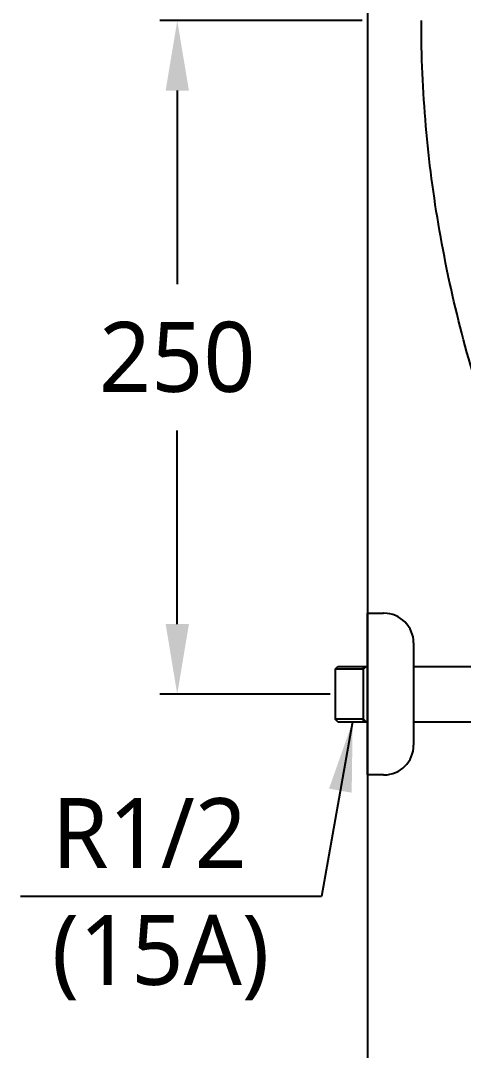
# Model space of a CAD drawing. Extents: x -2111 to 4214, y -25 to 2527.
# Drawn here: x 1450.4 to 1614.8, y 1414.7 to 1797 of the extents above; entities that cross this region are included whole.
import ezdxf

# ---------------------------------------------------------------- set-up
doc = ezdxf.new("R2010")
doc.units = 0
doc.header["$LTSCALE"] = 20
doc.header["$MEASUREMENT"] = 0
doc.layers.get('0').update_dxf_attribs({"linetype": 'CONTINUOUS'})
doc.layers.get('DEFPOINTS').update_dxf_attribs({"linetype": 'CONTINUOUS'})
for name, color, linetype in [('1', 7, 'CONTINUOUS'), ('2', 2, 'CONTINUOUS'), ('4', 4, 'CONTINUOUS'), ('6', 6, 'CONTINUOUS')]:
    doc.layers.add(name, color=color, linetype=linetype)
doc.styles.add('ROMANS', font='NanumGothic.ttf', dxfattribs={"height": 10.144927})
doc.styles.get("Standard").update_dxf_attribs({"font": 'NanumGothic.ttf'})
doc.dimstyles.get("Standard").update_dxf_attribs({"dimtxt": 2.7, "dimasz": 2.5, "dimexe": 1.5, "dimexo": 1.5, "dimgap": 1.5, "dimtad": 1, "dimdec": 0, "dimlfac": 10, "dimzin": 0, "dimdsep": 46, "dimtxsty": 'Standard', "dimcen": 0, "dimclrt": 2, "dimadec": 0, "dimazin": 0, "dimtfac": 1, "dimtdec": 0, "dimtmove": 0, "dimatfit": 3, "dimfxl": 0, "dimtolj": 1, "dimtzin": 0, "dimarcsym": 0})

# ---------------------------------------------------------------- blocks, each defined once
blk = doc.blocks.new('*D16')
at = {"color": 3, "lineweight": -2}
for p, q in [((1577.23, 1796.96), (1502.07, 1796.96)), ((1508.57, 1770.96), (1508.57, 1699.11)), ((1508.57, 1572.96), (1508.57, 1644.81)), ((1565.36, 1546.96), (1502.07, 1546.96))]:
    blk.add_line(p, q, dxfattribs=at)
at = {"color": 3}
for points in [[(1504.24, 1770.96), (1512.91, 1770.96), (1508.57, 1796.96)], [(1504.24, 1572.96), (1512.91, 1572.96), (1508.57, 1546.96)]]:
    blk.add_solid(points, dxfattribs=at)
at = {"layer": 'DEFPOINTS', "color": 0}
for p in [(1579.18, 1796.96), (1508.57, 1546.96), (1567.31, 1546.96)]:
    blk.add_point(p, dxfattribs=at)
at = {"color": 2, "insert": (1508.57, 1671.96), "char_height": 26, "attachment_point": 5}
blk.add_mtext('\\A1;250', dxfattribs=at)
blk = doc.blocks.new('A$C0DC70F65')
at = {"layer": '1', "color": 7, "linetype": 'Continuous'}
blk.add_open_spline([(26.37, 50.93), (17.84, 75.45), (11.22, 100.68), (4.53, 139.19), (2.83, 152.16), (0.57, 178.16), (0, 191.2), (0, 204.29)], degree=3, knots=[0, 0, 0, 0, 0.5, 0.5, 0.75, 0.75, 1, 1, 1, 1], dxfattribs=at)

msp = doc.modelspace()

# ---------------------------------------------------------------- linework, layer by layer
at = {"layer": '4'}
for p, q in [((1579.18, 1576.96), (1585.18, 1576.96)), ((1579.18, 1516.96), (1579.18, 1576.96)), ((1596.31, 1565.96), (1596.31, 1527.96)), ((1567.18, 1556.21), (1568.18, 1557.21)), ((1577.68, 1556.21), (1567.18, 1556.21)), ((1567.31, 1537.71), (1567.31, 1556.21)), ((1568.18, 1557.21), (1579.18, 1557.21)), ((1577.68, 1536.71), (1577.68, 1557.21)), ((1577.68, 1556.21), (1578.68, 1557.21)), ((1579.18, 1556.59), (1579.18, 1537.33)), ((1596.31, 1557.21), (1626.3, 1557.21)), ((1568.18, 1536.71), (1567.18, 1537.71)), ((1577.68, 1537.71), (1567.18, 1537.71)), ((1568.18, 1536.71), (1579.18, 1536.71)), ((1578.68, 1536.71), (1577.68, 1537.71)), ((1596.31, 1536.71), (1626.31, 1536.71)), ((1585.18, 1516.96), (1579.18, 1516.96))]:
    msp.add_line(p, q, dxfattribs=at)
for centre, start, end in [((1585.18, 1565.96), 89.3526, 90), ((1585.31, 1565.96), 0, 90), ((1585.31, 1527.96), 270, 0), ((1585.18, 1527.96), 270, 270.6474)]:
    msp.add_arc(centre, 11, start, end, dxfattribs=at)
at = {"layer": '6'}
msp.add_lwpolyline([(2805.63, 2271.65), (1579.18, 2271.65), (1579.18, 346.61), (3506.68, 346.61), (3506.68, 1346.61)], dxfattribs=at)

# ---------------------------------------------------------------- block references
msp.add_blockref('A$C0DC70F65', (1599.18, 1592.67))

# ---------------------------------------------------------------- texts
at = {"layer": '2', "insert": (1462.01, 1470.82), "char_height": 26, "attachment_point": 4, "style": 'ROMANS'}
msp.add_mtext('R1/2\\P(15A)', dxfattribs=at)

# ---------------------------------------------------------------- dimensions: what is measured, and where the dimension line sits
dim = msp.add_linear_dim(base=(1508.57, 1546.96), p1=(1579.18, 1796.96), p2=(1567.31, 1546.96), angle=90, dimstyle='Standard', override={"dimscale": 1.3, "dimtxt": 20, "dimasz": 20, "dimexe": 5, "dimgap": 10, "dimtih": 1, "dimtoh": 1, "dimlfac": 1, "dimclrd": 3, "dimclre": 3, "dimarcsym": 1})
dim.commit()
dim.dimension.update_dxf_attribs({"geometry": '*D16', "text_midpoint": (1508.57, 1671.96)})

# ---------------------------------------------------------------- leaders
at = {"color": 9}
msp.add_leader([(1573.68, 1536.71), (1562.11, 1471.89), (1450.41, 1471.89)], dimstyle='Standard', override={"dimscale": 1.3, "dimtxt": 20, "dimasz": 20, "dimexe": 5, "dimgap": 10, "dimtad": 0, "dimtih": 1, "dimtoh": 1, "dimlfac": 1, "dimclrd": 3, "dimclre": 3, "dimarcsym": 1}, dxfattribs=at)

doc.saveas('drawing.dxf')
